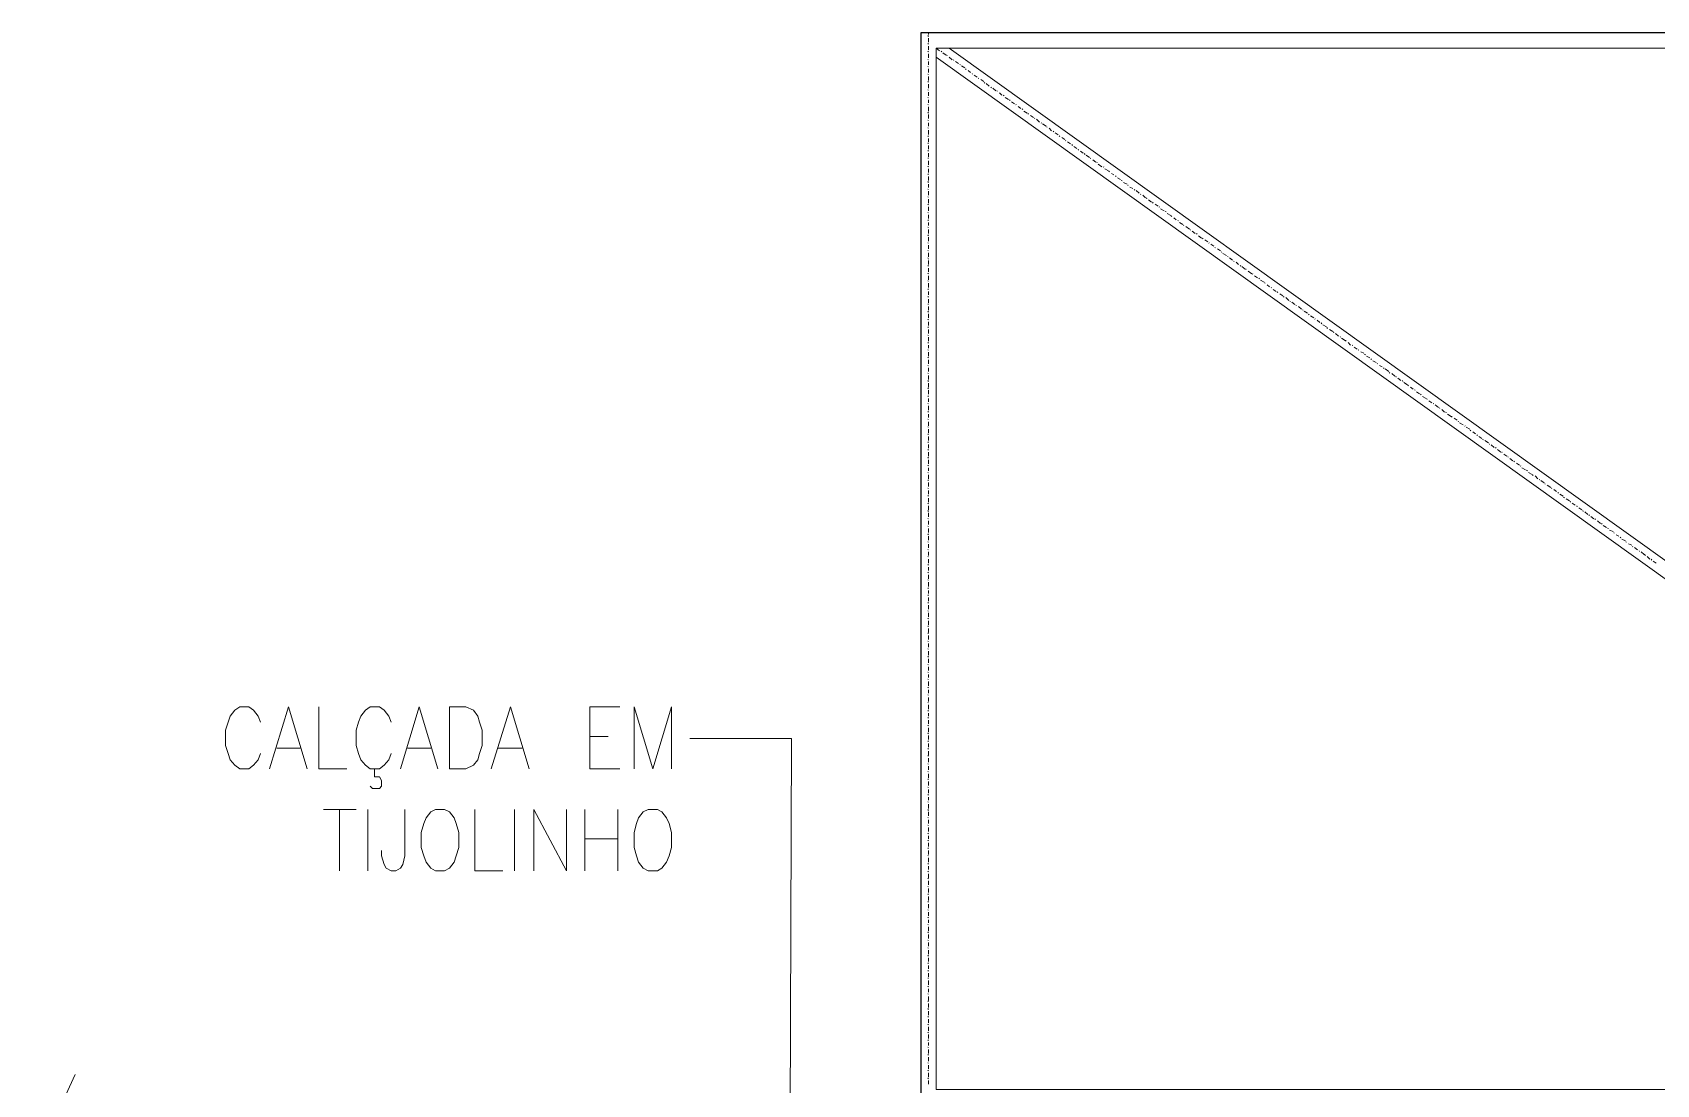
# Model space of a CAD drawing. Header units: millimetres. Extents: x 2928 to 3112, y 1220 to 1280.
# Drawn here: x 3053.77 to 3059.07, y 1236.92 to 1240.36 of the extents above; entities that cross this region are included whole.
import ezdxf

# ---------------------------------------------------------------- set-up
doc = ezdxf.new("R2010")
doc.units = ezdxf.units.MM

msp = doc.modelspace()

# ---------------------------------------------------------------- linework, layer by layer
at = {"color": 7, "linetype": 'Continuous', "lineweight": -2, "true_color": 0x000007}
msp.add_lwpolyline([(3098.42618, 1234.8053), (3098.42618, 1240.35609), (3056.66629, 1240.35609), (3056.66629, 1234.8053)], dxfattribs=at)
at = {"color": 252, "linetype": 'Continuous', "lineweight": 13, "true_color": 0x989898}
for points in [[(3056.6911, 1240.35112), (3056.6911, 1240.35774), (3056.6911, 1240.35774)], [(3056.6911, 1240.34451), (3056.68944, 1240.34782), (3056.68944, 1240.34782)], [(3056.6911, 1240.3197), (3056.68944, 1240.32135), (3056.68944, 1240.32135)], [(3056.6911, 1240.32632), (3056.6911, 1240.33955), (3056.6911, 1240.33955)], [(3056.6911, 1240.30151), (3056.6911, 1240.31308), (3056.6911, 1240.31308)], [(3056.71591, 1240.30647), (3056.72748, 1240.2982), (3056.72748, 1240.2982)], [(3056.6911, 1240.29489), (3056.68944, 1240.29654), (3056.68944, 1240.29654)], [(3056.6911, 1240.26843), (3056.68944, 1240.27008), (3056.68944, 1240.27008)], [(3056.6911, 1240.27504), (3056.6911, 1240.28827), (3056.6911, 1240.28827)], [(3056.6911, 1240.25189), (3056.6911, 1240.26346), (3056.6911, 1240.26346)], [(3056.7341, 1240.29489), (3056.73244, 1240.29654), (3056.73244, 1240.29654)], [(3056.73741, 1240.29158), (3056.74898, 1240.28331), (3056.74898, 1240.28331)], [(3056.75229, 1240.28166), (3056.75064, 1240.28331), (3056.75064, 1240.28331)], [(3056.75891, 1240.2767), (3056.76883, 1240.26843), (3056.76883, 1240.26843)], [(3056.77379, 1240.26677), (3056.77214, 1240.26843), (3056.77214, 1240.26843)], [(3056.77876, 1240.26346), (3056.78868, 1240.25685), (3056.78868, 1240.25685)], [(3056.7953, 1240.25189), (3056.79364, 1240.25354), (3056.79364, 1240.25354)], [(3056.7986, 1240.24858), (3056.81018, 1240.24196), (3056.81018, 1240.24196)], [(3056.6911, 1240.24527), (3056.68944, 1240.24692), (3056.68944, 1240.24692)], [(3056.6911, 1240.22046), (3056.68944, 1240.22211), (3056.68944, 1240.22211)], [(3056.6911, 1240.19565), (3056.68944, 1240.1973), (3056.68944, 1240.1973)], [(3056.6911, 1240.22708), (3056.6911, 1240.23865), (3056.6911, 1240.23865)], [(3056.6911, 1240.20061), (3056.6911, 1240.21384), (3056.6911, 1240.21384)], [(3056.81349, 1240.237), (3056.81184, 1240.23865), (3056.81184, 1240.23865)], [(3056.82011, 1240.23369), (3056.82838, 1240.22708), (3056.82838, 1240.22708)], [(3056.83499, 1240.22211), (3056.83334, 1240.22377), (3056.83334, 1240.22377)], [(3056.83995, 1240.21881), (3056.84988, 1240.21219), (3056.84988, 1240.21219)], [(3056.85484, 1240.20723), (3056.85319, 1240.20888), (3056.85319, 1240.20888)], [(3056.86146, 1240.20392), (3056.87138, 1240.1973), (3056.87138, 1240.1973)], [(3056.6911, 1240.16919), (3056.68944, 1240.17084), (3056.68944, 1240.17084)], [(3056.6911, 1240.14438), (3056.68944, 1240.14603), (3056.68944, 1240.14603)], [(3056.6911, 1240.1758), (3056.6911, 1240.18903), (3056.6911, 1240.18903)], [(3056.6911, 1240.15099), (3056.6911, 1240.16257), (3056.6911, 1240.16257)], [(3056.87469, 1240.19234), (3056.87303, 1240.194), (3056.87303, 1240.194)], [(3056.87965, 1240.19069), (3056.88957, 1240.18242), (3056.88957, 1240.18242)], [(3056.89619, 1240.17746), (3056.89454, 1240.17911), (3056.89454, 1240.17911)], [(3056.90115, 1240.1758), (3056.91108, 1240.16753), (3056.91108, 1240.16753)], [(3056.91604, 1240.16588), (3056.91438, 1240.16753), (3056.91438, 1240.16753)], [(3056.92265, 1240.16092), (3056.93092, 1240.15265), (3056.93092, 1240.15265)], [(3056.93754, 1240.15099), (3056.93423, 1240.15265), (3056.93423, 1240.15265)], [(3056.94085, 1240.14603), (3056.95243, 1240.13941), (3056.95243, 1240.13941)], [(3056.6911, 1240.12122), (3056.68944, 1240.12287), (3056.68944, 1240.12287)], [(3056.6911, 1240.09476), (3056.68944, 1240.09806), (3056.68944, 1240.09806)], [(3056.6911, 1240.12784), (3056.6911, 1240.13776), (3056.6911, 1240.13776)], [(3056.6911, 1240.10137), (3056.6911, 1240.1146), (3056.6911, 1240.1146)], [(3056.6911, 1240.07656), (3056.6911, 1240.08979), (3056.6911, 1240.08979)], [(3056.95739, 1240.13611), (3056.95573, 1240.13776), (3056.95573, 1240.13776)], [(3056.96235, 1240.13114), (3056.97227, 1240.12453), (3056.97227, 1240.12453)], [(3056.97724, 1240.12122), (3056.97558, 1240.12287), (3056.97558, 1240.12287)], [(3056.98385, 1240.11626), (3056.99212, 1240.10964), (3056.99212, 1240.10964)], [(3056.99874, 1240.10633), (3056.99708, 1240.10799), (3056.99708, 1240.10799)], [(3057.00205, 1240.10137), (3057.01362, 1240.09476), (3057.01362, 1240.09476)], [(3057.01693, 1240.09145), (3057.01528, 1240.0931), (3057.01528, 1240.0931)], [(3056.6911, 1240.06995), (3056.68944, 1240.0716), (3056.68944, 1240.0716)], [(3056.6911, 1240.04514), (3056.68944, 1240.04679), (3056.68944, 1240.04679)], [(3056.6911, 1240.05175), (3056.6911, 1240.06333), (3056.6911, 1240.06333)], [(3056.6911, 1240.02529), (3056.6911, 1240.03852), (3056.6911, 1240.03852)], [(3057.02355, 1240.08649), (3057.03347, 1240.07987), (3057.03347, 1240.07987)], [(3057.03843, 1240.07656), (3057.03678, 1240.07822), (3057.03678, 1240.07822)], [(3057.04339, 1240.07491), (3057.05332, 1240.06498), (3057.05332, 1240.06498)], [(3057.05993, 1240.06168), (3057.05828, 1240.06333), (3057.05828, 1240.06333)], [(3057.06324, 1240.06002), (3057.07482, 1240.05175), (3057.07482, 1240.05175)], [(3057.07813, 1240.04844), (3057.07647, 1240.0501), (3057.07647, 1240.0501)], [(3057.08474, 1240.04514), (3057.09301, 1240.03687), (3057.09301, 1240.03687)], [(3056.6911, 1240.01867), (3056.68944, 1240.02033), (3056.68944, 1240.02033)], [(3056.6911, 1239.99552), (3056.68944, 1239.99717), (3056.68944, 1239.99717)], [(3056.6911, 1240.00048), (3056.6911, 1240.01206), (3056.6911, 1240.01206)], [(3056.6911, 1239.97732), (3056.6911, 1239.9889), (3056.6911, 1239.9889)], [(3057.09963, 1240.03356), (3057.09798, 1240.03521), (3057.09798, 1240.03521)], [(3057.10459, 1240.03025), (3057.11452, 1240.02364), (3057.11452, 1240.02364)], [(3057.11948, 1240.01867), (3057.11782, 1240.02033), (3057.11782, 1240.02033)], [(3057.12609, 1240.01537), (3057.13602, 1240.00875), (3057.13602, 1240.00875)], [(3057.13933, 1240.00379), (3057.13767, 1240.00544), (3057.13767, 1240.00544)], [(3057.14429, 1240.00048), (3057.15421, 1239.99386), (3057.15421, 1239.99386)], [(3057.16083, 1239.9889), (3057.15917, 1239.99221), (3057.15917, 1239.99221)], [(3057.16579, 1239.98559), (3057.17571, 1239.97898), (3057.17571, 1239.97898)], [(3056.6911, 1239.97071), (3056.68944, 1239.97236), (3056.68944, 1239.97236)], [(3056.6911, 1239.9459), (3056.68944, 1239.94755), (3056.68944, 1239.94755)], [(3056.6911, 1239.95086), (3056.6911, 1239.96409), (3056.6911, 1239.96409)], [(3056.6911, 1239.92605), (3056.6911, 1239.93928), (3056.6911, 1239.93928)], [(3057.18068, 1239.97402), (3057.17902, 1239.97732), (3057.17902, 1239.97732)], [(3057.18729, 1239.97071), (3057.19556, 1239.96409), (3057.19556, 1239.96409)], [(3057.20218, 1239.95913), (3057.19887, 1239.96244), (3057.19887, 1239.96244)], [(3057.20549, 1239.95748), (3057.21706, 1239.94921), (3057.21706, 1239.94921)], [(3057.22037, 1239.9459), (3057.21872, 1239.94755), (3057.21872, 1239.94755)], [(3057.22699, 1239.94259), (3057.23691, 1239.93432), (3057.23691, 1239.93432)], [(3057.24187, 1239.93267), (3057.24022, 1239.93432), (3057.24022, 1239.93432)], [(3056.6911, 1239.91943), (3056.68944, 1239.92109), (3056.68944, 1239.92109)], [(3056.6911, 1239.89462), (3056.68944, 1239.89628), (3056.68944, 1239.89628)], [(3056.6911, 1239.90124), (3056.6911, 1239.91282), (3056.6911, 1239.91282)], [(3056.6911, 1239.87478), (3056.6911, 1239.88801), (3056.6911, 1239.88801)], [(3057.24518, 1239.9277), (3057.25676, 1239.91943), (3057.25676, 1239.91943)], [(3057.26338, 1239.91778), (3057.26172, 1239.91943), (3057.26172, 1239.91943)], [(3057.26668, 1239.91282), (3057.27826, 1239.9062), (3057.27826, 1239.9062)], [(3057.28157, 1239.90289), (3057.27992, 1239.90455), (3057.27992, 1239.90455)], [(3057.28819, 1239.89793), (3057.29646, 1239.89297), (3057.29646, 1239.89297)], [(3057.30307, 1239.88801), (3057.30142, 1239.88966), (3057.30142, 1239.88966)], [(3057.30803, 1239.88305), (3057.31796, 1239.87808), (3057.31796, 1239.87808)], [(3056.6911, 1239.86816), (3056.68944, 1239.87147), (3056.68944, 1239.87147)], [(3056.6911, 1239.845), (3056.68944, 1239.84666), (3056.68944, 1239.84666)], [(3056.6911, 1239.85162), (3056.6911, 1239.8632), (3056.6911, 1239.8632)], [(3056.6911, 1239.82681), (3056.6911, 1239.84004), (3056.6911, 1239.84004)], [(3057.32292, 1239.87312), (3057.31961, 1239.87478), (3057.31961, 1239.87478)], [(3057.32788, 1239.86816), (3057.33946, 1239.8632), (3057.33946, 1239.8632)], [(3057.34277, 1239.85824), (3057.34111, 1239.85989), (3057.34111, 1239.85989)], [(3057.34773, 1239.85327), (3057.35765, 1239.84831), (3057.35765, 1239.84831)], [(3057.36427, 1239.84335), (3057.36261, 1239.845), (3057.36261, 1239.845)], [(3057.36923, 1239.8417), (3057.37915, 1239.83343), (3057.37915, 1239.83343)], [(3057.38412, 1239.82846), (3057.38246, 1239.83012), (3057.38246, 1239.83012)], [(3057.39073, 1239.82681), (3057.399, 1239.81854), (3057.399, 1239.81854)], [(3056.6911, 1239.82019), (3056.68944, 1239.82185), (3056.68944, 1239.82185)], [(3056.6911, 1239.79538), (3056.68944, 1239.79704), (3056.68944, 1239.79704)], [(3056.6911, 1239.80035), (3056.6911, 1239.81358), (3056.6911, 1239.81358)], [(3056.6911, 1239.77554), (3056.6911, 1239.78877), (3056.6911, 1239.78877)], [(3057.40396, 1239.81523), (3057.40231, 1239.81854), (3057.40231, 1239.81854)], [(3057.40893, 1239.81192), (3057.41885, 1239.80365), (3057.41885, 1239.80365)], [(3057.42381, 1239.80035), (3057.42216, 1239.80365), (3057.42216, 1239.80365)], [(3057.43043, 1239.79704), (3057.44035, 1239.79042), (3057.44035, 1239.79042)], [(3057.44531, 1239.78711), (3057.44366, 1239.78877), (3057.44366, 1239.78877)], [(3057.44862, 1239.78215), (3057.4602, 1239.77554), (3057.4602, 1239.77554)], [(3057.46682, 1239.77223), (3057.46351, 1239.77388), (3057.46351, 1239.77388)], [(3056.6911, 1239.76892), (3056.68944, 1239.77057), (3056.68944, 1239.77057)], [(3056.6911, 1239.74411), (3056.68944, 1239.74577), (3056.68944, 1239.74577)], [(3056.6911, 1239.72096), (3056.68944, 1239.72261), (3056.68944, 1239.72261)], [(3056.6911, 1239.75073), (3056.6911, 1239.7623), (3056.6911, 1239.7623)], [(3056.6911, 1239.72757), (3056.6911, 1239.7375), (3056.6911, 1239.7375)], [(3057.47012, 1239.76727), (3057.4817, 1239.76065), (3057.4817, 1239.76065)], [(3057.48501, 1239.75734), (3057.48336, 1239.759), (3057.48336, 1239.759)], [(3057.49163, 1239.75238), (3057.4999, 1239.74577), (3057.4999, 1239.74577)], [(3057.50651, 1239.74246), (3057.50486, 1239.74411), (3057.50486, 1239.74411)], [(3057.50982, 1239.7375), (3057.5214, 1239.73088), (3057.5214, 1239.73088)], [(3057.52471, 1239.72757), (3057.52305, 1239.72923), (3057.52305, 1239.72923)], [(3057.53132, 1239.72426), (3057.5429, 1239.71599), (3057.5429, 1239.71599)], [(3056.6911, 1239.69449), (3056.68944, 1239.6978), (3056.68944, 1239.6978)], [(3056.6911, 1239.66968), (3056.68944, 1239.67134), (3056.68944, 1239.67134)], [(3056.6911, 1239.70111), (3056.6911, 1239.71434), (3056.6911, 1239.71434)], [(3056.6911, 1239.6763), (3056.6911, 1239.68953), (3056.6911, 1239.68953)], [(3057.54621, 1239.71269), (3057.54455, 1239.71434), (3057.54455, 1239.71434)], [(3057.55117, 1239.70938), (3057.56109, 1239.70111), (3057.56109, 1239.70111)], [(3057.56771, 1239.69945), (3057.56606, 1239.70111), (3057.56606, 1239.70111)], [(3057.57267, 1239.69449), (3057.58259, 1239.68622), (3057.58259, 1239.68622)], [(3057.58756, 1239.68457), (3057.58425, 1239.68622), (3057.58425, 1239.68622)], [(3057.59252, 1239.68126), (3057.60244, 1239.67464), (3057.60244, 1239.67464)], [(3057.6074, 1239.66968), (3057.60575, 1239.67134), (3057.60575, 1239.67134)], [(3057.61237, 1239.66637), (3057.62229, 1239.65976), (3057.62229, 1239.65976)], [(3056.6911, 1239.64487), (3056.68944, 1239.64653), (3056.68944, 1239.64653)], [(3056.6911, 1239.61841), (3056.68944, 1239.62172), (3056.68944, 1239.62172)], [(3056.6911, 1239.65149), (3056.6911, 1239.66307), (3056.6911, 1239.66307)], [(3056.6911, 1239.62502), (3056.6911, 1239.63826), (3056.6911, 1239.63826)], [(3056.6911, 1239.60021), (3056.6911, 1239.61345), (3056.6911, 1239.61345)], [(3057.62725, 1239.6548), (3057.6256, 1239.65645), (3057.6256, 1239.65645)], [(3057.63387, 1239.65149), (3057.64379, 1239.64487), (3057.64379, 1239.64487)], [(3057.64875, 1239.63991), (3057.6471, 1239.64156), (3057.6471, 1239.64156)], [(3057.65206, 1239.6366), (3057.66364, 1239.62999), (3057.66364, 1239.62999)], [(3057.6686, 1239.62502), (3057.66695, 1239.62668), (3057.66695, 1239.62668)], [(3057.67356, 1239.62172), (3057.68349, 1239.6151), (3057.68349, 1239.6151)], [(3056.6911, 1239.59525), (3056.68944, 1239.59691), (3056.68944, 1239.59691)], [(3056.6911, 1239.57044), (3056.68944, 1239.5721), (3056.68944, 1239.5721)], [(3056.6911, 1239.57706), (3056.6911, 1239.58864), (3056.6911, 1239.58864)], [(3056.6911, 1239.55059), (3056.6911, 1239.56383), (3056.6911, 1239.56383)], [(3057.68845, 1239.61014), (3057.6868, 1239.61179), (3057.6868, 1239.61179)], [(3057.69507, 1239.60848), (3057.70334, 1239.60021), (3057.70334, 1239.60021)], [(3057.70995, 1239.59525), (3057.7083, 1239.59691), (3057.7083, 1239.59691)], [(3057.71326, 1239.5936), (3057.72484, 1239.58533), (3057.72484, 1239.58533)], [(3057.72815, 1239.58367), (3057.72649, 1239.58533), (3057.72649, 1239.58533)], [(3057.73476, 1239.57871), (3057.74634, 1239.57044), (3057.74634, 1239.57044)], [(3057.74965, 1239.56879), (3057.74799, 1239.57044), (3057.74799, 1239.57044)], [(3057.75461, 1239.56383), (3057.76453, 1239.55721), (3057.76453, 1239.55721)], [(3056.6911, 1239.54563), (3056.68944, 1239.54729), (3056.68944, 1239.54729)], [(3056.6911, 1239.51917), (3056.68944, 1239.52082), (3056.68944, 1239.52082)], [(3056.6911, 1239.52578), (3056.6911, 1239.53902), (3056.6911, 1239.53902)], [(3056.6911, 1239.50097), (3056.6911, 1239.51255), (3056.6911, 1239.51255)], [(3057.77115, 1239.5539), (3057.7695, 1239.55556), (3057.7695, 1239.55556)], [(3057.77446, 1239.54894), (3057.78604, 1239.54232), (3057.78604, 1239.54232)], [(3057.78934, 1239.53902), (3057.78769, 1239.54067), (3057.78769, 1239.54067)], [(3057.79596, 1239.53405), (3057.80423, 1239.52744), (3057.80423, 1239.52744)], [(3057.81085, 1239.52413), (3057.80919, 1239.52578), (3057.80919, 1239.52578)], [(3057.81581, 1239.51917), (3057.82573, 1239.51255), (3057.82573, 1239.51255)], [(3057.83069, 1239.50924), (3057.82904, 1239.5109), (3057.82904, 1239.5109)], [(3056.6911, 1239.49436), (3056.68944, 1239.49601), (3056.68944, 1239.49601)], [(3056.6911, 1239.46955), (3056.68944, 1239.4712), (3056.68944, 1239.4712)], [(3056.6911, 1239.47451), (3056.6911, 1239.48774), (3056.6911, 1239.48774)], [(3056.6911, 1239.45136), (3056.6911, 1239.46293), (3056.6911, 1239.46293)], [(3057.83731, 1239.50428), (3057.84723, 1239.49767), (3057.84723, 1239.49767)], [(3057.8522, 1239.49436), (3057.84889, 1239.49601), (3057.84889, 1239.49601)], [(3057.85716, 1239.4927), (3057.86708, 1239.48278), (3057.86708, 1239.48278)], [(3057.87204, 1239.47947), (3057.87039, 1239.48113), (3057.87039, 1239.48113)], [(3057.877, 1239.47782), (3057.88693, 1239.46955), (3057.88693, 1239.46955)], [(3057.89189, 1239.46624), (3057.89024, 1239.4679), (3057.89024, 1239.4679)], [(3057.89851, 1239.46293), (3057.90843, 1239.45466), (3057.90843, 1239.45466)], [(3056.6911, 1239.44474), (3056.68944, 1239.44805), (3056.68944, 1239.44805)], [(3056.6911, 1239.41993), (3056.68944, 1239.42158), (3056.68944, 1239.42158)], [(3056.6911, 1239.42655), (3056.6911, 1239.43978), (3056.6911, 1239.43978)], [(3056.6911, 1239.40174), (3056.6911, 1239.41331), (3056.6911, 1239.41331)], [(3057.91339, 1239.45136), (3057.91174, 1239.45301), (3057.91174, 1239.45301)], [(3057.9167, 1239.44805), (3057.92828, 1239.44143), (3057.92828, 1239.44143)], [(3057.93324, 1239.43647), (3057.93159, 1239.43812), (3057.93159, 1239.43812)], [(3057.9382, 1239.43316), (3057.94813, 1239.42655), (3057.94813, 1239.42655)], [(3057.95309, 1239.42158), (3057.95143, 1239.42324), (3057.95143, 1239.42324)], [(3057.9597, 1239.41828), (3057.96797, 1239.41166), (3057.96797, 1239.41166)], [(3057.97459, 1239.4067), (3057.97294, 1239.41001), (3057.97294, 1239.41001)], [(3057.9779, 1239.40339), (3057.98948, 1239.39677), (3057.98948, 1239.39677)], [(3056.6911, 1239.39512), (3056.68944, 1239.39677), (3056.68944, 1239.39677)], [(3056.6911, 1239.36866), (3056.68944, 1239.37031), (3056.68944, 1239.37031)], [(3056.6911, 1239.37527), (3056.6911, 1239.3885), (3056.6911, 1239.3885)], [(3056.6911, 1239.35046), (3056.6911, 1239.36369), (3056.6911, 1239.36369)], [(3057.99278, 1239.39181), (3057.99113, 1239.39512), (3057.99113, 1239.39512)], [(3057.9994, 1239.3885), (3058.01098, 1239.38189), (3058.01098, 1239.38189)], [(3058.01429, 1239.37693), (3058.01263, 1239.38023), (3058.01263, 1239.38023)], [(3058.01925, 1239.37527), (3058.02917, 1239.367), (3058.02917, 1239.367)], [(3058.03579, 1239.36369), (3058.03413, 1239.36535), (3058.03413, 1239.36535)], [(3058.0391, 1239.36039), (3058.05067, 1239.35212), (3058.05067, 1239.35212)], [(3058.05398, 1239.35046), (3058.05233, 1239.35212), (3058.05233, 1239.35212)], [(3056.6911, 1239.34385), (3056.68944, 1239.3455), (3056.68944, 1239.3455)], [(3056.6911, 1239.32069), (3056.68944, 1239.32234), (3056.68944, 1239.32234)], [(3056.6911, 1239.29588), (3056.68944, 1239.29753), (3056.68944, 1239.29753)], [(3056.6911, 1239.32731), (3056.6911, 1239.33723), (3056.6911, 1239.33723)], [(3056.6911, 1239.30084), (3056.6911, 1239.31407), (3056.6911, 1239.31407)], [(3058.0606, 1239.3455), (3058.06887, 1239.33723), (3058.06887, 1239.33723)], [(3058.07548, 1239.33558), (3058.07383, 1239.33723), (3058.07383, 1239.33723)], [(3058.08045, 1239.33061), (3058.09037, 1239.324), (3058.09037, 1239.324)], [(3058.09533, 1239.32069), (3058.09368, 1239.32234), (3058.09368, 1239.32234)], [(3058.10195, 1239.31573), (3058.11187, 1239.31077), (3058.11187, 1239.31077)], [(3058.11683, 1239.3058), (3058.11353, 1239.30746), (3058.11353, 1239.30746)], [(3058.12014, 1239.30084), (3058.13172, 1239.29588), (3058.13172, 1239.29588)], [(3056.6911, 1239.26942), (3056.68944, 1239.27107), (3056.68944, 1239.27107)], [(3056.6911, 1239.24461), (3056.68944, 1239.24626), (3056.68944, 1239.24626)], [(3056.6911, 1239.27603), (3056.6911, 1239.28926), (3056.6911, 1239.28926)], [(3056.6911, 1239.25122), (3056.6911, 1239.2628), (3056.6911, 1239.2628)], [(3058.13668, 1239.29092), (3058.13503, 1239.29257), (3058.13503, 1239.29257)], [(3058.14164, 1239.28596), (3058.15157, 1239.28099), (3058.15157, 1239.28099)], [(3058.15653, 1239.27603), (3058.15487, 1239.27769), (3058.15487, 1239.27769)], [(3058.16314, 1239.27107), (3058.17141, 1239.26611), (3058.17141, 1239.26611)], [(3058.17803, 1239.26115), (3058.17638, 1239.2628), (3058.17638, 1239.2628)], [(3058.18134, 1239.25949), (3058.19292, 1239.25122), (3058.19292, 1239.25122)], [(3058.19622, 1239.24626), (3058.19457, 1239.24791), (3058.19457, 1239.24791)], [(3058.20284, 1239.24461), (3058.21276, 1239.23634), (3058.21276, 1239.23634)], [(3056.6911, 1239.21814), (3056.68944, 1239.22145), (3056.68944, 1239.22145)], [(3056.6911, 1239.19499), (3056.68944, 1239.19829), (3056.68944, 1239.19829)], [(3056.6911, 1239.22476), (3056.6911, 1239.23799), (3056.6911, 1239.23799)], [(3056.6911, 1239.19995), (3056.6911, 1239.21318), (3056.6911, 1239.21318)], [(3056.6911, 1239.17679), (3056.6911, 1239.19003), (3056.6911, 1239.19003)], [(3058.21773, 1239.23303), (3058.21607, 1239.23634), (3058.21607, 1239.23634)], [(3058.22269, 1239.22972), (3058.23261, 1239.22145), (3058.23261, 1239.22145)], [(3058.23923, 1239.21814), (3058.23757, 1239.22145), (3058.23757, 1239.22145)], [(3058.24254, 1239.21483), (3058.25411, 1239.20822), (3058.25411, 1239.20822)], [(3058.25742, 1239.20491), (3058.25577, 1239.20656), (3058.25577, 1239.20656)], [(3058.26404, 1239.19995), (3058.27231, 1239.19333), (3058.27231, 1239.19333)], [(3058.27892, 1239.19003), (3058.27727, 1239.19168), (3058.27727, 1239.19168)], [(3056.6911, 1239.17018), (3056.68944, 1239.17183), (3056.68944, 1239.17183)], [(3056.6911, 1239.14537), (3056.68944, 1239.14702), (3056.68944, 1239.14702)], [(3056.6911, 1239.15198), (3056.6911, 1239.16356), (3056.6911, 1239.16356)], [(3056.6911, 1239.12552), (3056.6911, 1239.13875), (3056.6911, 1239.13875)], [(3058.28389, 1239.18506), (3058.29381, 1239.17845), (3058.29381, 1239.17845)], [(3058.29877, 1239.17514), (3058.29712, 1239.17679), (3058.29712, 1239.17679)], [(3058.30373, 1239.17018), (3058.31531, 1239.16356), (3058.31531, 1239.16356)], [(3058.31862, 1239.16025), (3058.31697, 1239.16191), (3058.31697, 1239.16191)], [(3058.32358, 1239.15529), (3058.33351, 1239.14868), (3058.33351, 1239.14868)], [(3058.34012, 1239.14537), (3058.33847, 1239.14702), (3058.33847, 1239.14702)], [(3058.34508, 1239.14206), (3058.35501, 1239.13379), (3058.35501, 1239.13379)], [(3056.6911, 1239.1189), (3056.68944, 1239.12056), (3056.68944, 1239.12056)], [(3056.6911, 1239.09409), (3056.68944, 1239.09575), (3056.68944, 1239.09575)], [(3056.6911, 1239.10071), (3056.6911, 1239.11229), (3056.6911, 1239.11229)], [(3056.6911, 1239.07425), (3056.6911, 1239.08748), (3056.6911, 1239.08748)], [(3058.35997, 1239.13048), (3058.35832, 1239.13214), (3058.35832, 1239.13214)], [(3058.36659, 1239.12717), (3058.37486, 1239.1189), (3058.37486, 1239.1189)], [(3058.38147, 1239.11725), (3058.37816, 1239.1189), (3058.37816, 1239.1189)], [(3058.38478, 1239.11229), (3058.39636, 1239.10402), (3058.39636, 1239.10402)], [(3058.39967, 1239.10236), (3058.39801, 1239.10402), (3058.39801, 1239.10402)], [(3058.40628, 1239.09906), (3058.41621, 1239.09244), (3058.41621, 1239.09244)], [(3058.42117, 1239.08748), (3058.41951, 1239.08913), (3058.41951, 1239.08913)], [(3058.42448, 1239.08417), (3058.43605, 1239.07755), (3058.43605, 1239.07755)], [(3056.6911, 1239.06928), (3056.68944, 1239.07094), (3056.68944, 1239.07094)], [(3056.6911, 1239.04613), (3056.68944, 1239.04778), (3056.68944, 1239.04778)], [(3056.6911, 1239.05109), (3056.6911, 1239.06267), (3056.6911, 1239.06267)], [(3056.6911, 1239.02628), (3056.6911, 1239.03951), (3056.6911, 1239.03951)], [(3058.44267, 1239.07259), (3058.44101, 1239.07425), (3058.44101, 1239.07425)], [(3058.44598, 1239.06928), (3058.45755, 1239.06267), (3058.45755, 1239.06267)], [(3058.46086, 1239.05771), (3058.45921, 1239.05936), (3058.45921, 1239.05936)], [(3058.46748, 1239.0544), (3058.47575, 1239.04778), (3058.47575, 1239.04778)], [(3058.48236, 1239.04282), (3058.48071, 1239.04447), (3058.48071, 1239.04447)], [(3058.48733, 1239.03951), (3058.49725, 1239.0329), (3058.49725, 1239.0329)], [(3058.50221, 1239.02793), (3058.4989, 1239.02959), (3058.4989, 1239.02959)], [(3056.6911, 1239.01966), (3056.68944, 1239.02132), (3056.68944, 1239.02132)], [(3056.6911, 1238.99485), (3056.68944, 1238.99651), (3056.68944, 1238.99651)], [(3056.6911, 1239.00147), (3056.6911, 1239.01305), (3056.6911, 1239.01305)], [(3056.6911, 1238.97501), (3056.6911, 1238.98824), (3056.6911, 1238.98824)], [(3058.50717, 1239.02628), (3058.51875, 1239.01801), (3058.51875, 1239.01801)], [(3058.52206, 1239.01305), (3058.52041, 1239.0147), (3058.52041, 1239.0147)], [(3058.52702, 1239.01139), (3058.53695, 1239.00312), (3058.53695, 1239.00312)], [(3058.54356, 1239.00147), (3058.54191, 1239.00312), (3058.54191, 1239.00312)], [(3058.54852, 1238.99651), (3058.55845, 1238.98824), (3058.55845, 1238.98824)], [(3058.56341, 1238.98658), (3058.56176, 1238.98824), (3058.56176, 1238.98824)], [(3058.56837, 1238.98162), (3058.5783, 1238.97501), (3058.5783, 1238.97501)], [(3056.6911, 1238.96839), (3056.68944, 1238.9717), (3056.68944, 1238.9717)], [(3056.6911, 1238.94358), (3056.68944, 1238.94523), (3056.68944, 1238.94523)], [(3056.6911, 1238.9502), (3056.6911, 1238.96343), (3056.6911, 1238.96343)], [(3056.6911, 1238.92704), (3056.6911, 1238.93696), (3056.6911, 1238.93696)], [(3058.58326, 1238.9717), (3058.5816, 1238.97335), (3058.5816, 1238.97335)], [(3058.58822, 1238.96674), (3058.59814, 1238.96012), (3058.59814, 1238.96012)], [(3058.60311, 1238.95681), (3058.60145, 1238.95847), (3058.60145, 1238.95847)], [(3058.60972, 1238.95185), (3058.61965, 1238.94523), (3058.61965, 1238.94523)], [(3058.62461, 1238.94193), (3058.62295, 1238.94358), (3058.62295, 1238.94358)], [(3058.62792, 1238.93696), (3058.63949, 1238.93035), (3058.63949, 1238.93035)], [(3058.64611, 1238.92704), (3058.6428, 1238.92869), (3058.6428, 1238.92869)], [(3056.6911, 1238.92042), (3056.68944, 1238.92208), (3056.68944, 1238.92208)], [(3056.6911, 1238.89562), (3056.68944, 1238.89727), (3056.68944, 1238.89727)], [(3056.6911, 1238.86915), (3056.68944, 1238.87081), (3056.68944, 1238.87081)], [(3056.6911, 1238.90058), (3056.6911, 1238.91381), (3056.6911, 1238.91381)], [(3056.6911, 1238.87577), (3056.6911, 1238.889), (3056.6911, 1238.889)], [(3058.64942, 1238.92208), (3058.661, 1238.91546), (3058.661, 1238.91546)], [(3058.6643, 1238.91215), (3058.66265, 1238.91381), (3058.66265, 1238.91381)], [(3058.67092, 1238.9105), (3058.67919, 1238.90058), (3058.67919, 1238.90058)], [(3058.68581, 1238.89727), (3058.68415, 1238.89892), (3058.68415, 1238.89892)], [(3058.68911, 1238.89562), (3058.70069, 1238.88735), (3058.70069, 1238.88735)], [(3058.704, 1238.88404), (3058.70235, 1238.88569), (3058.70235, 1238.88569)], [(3058.71062, 1238.88073), (3058.72219, 1238.87246), (3058.72219, 1238.87246)], [(3058.7255, 1238.86915), (3058.72385, 1238.87081), (3058.72385, 1238.87081)], [(3056.6911, 1238.84434), (3056.68944, 1238.846), (3056.68944, 1238.846)], [(3056.6911, 1238.81953), (3056.68944, 1238.82119), (3056.68944, 1238.82119)], [(3056.6911, 1238.85096), (3056.6911, 1238.86254), (3056.6911, 1238.86254)], [(3056.6911, 1238.82449), (3056.6911, 1238.83773), (3056.6911, 1238.83773)], [(3058.73212, 1238.86584), (3058.74039, 1238.85923), (3058.74039, 1238.85923)], [(3058.747, 1238.85427), (3058.74535, 1238.85592), (3058.74535, 1238.85592)], [(3058.75196, 1238.85096), (3058.76189, 1238.84434), (3058.76189, 1238.84434)], [(3058.76685, 1238.83938), (3058.76354, 1238.84103), (3058.76354, 1238.84103)], [(3058.77181, 1238.83607), (3058.78339, 1238.82946), (3058.78339, 1238.82946)], [(3058.7867, 1238.82449), (3058.78504, 1238.8278), (3058.78504, 1238.8278)], [(3058.79166, 1238.82119), (3058.80158, 1238.81457), (3058.80158, 1238.81457)], [(3056.6911, 1238.79472), (3056.68944, 1238.79803), (3056.68944, 1238.79803)], [(3056.6911, 1238.76991), (3056.68944, 1238.77157), (3056.68944, 1238.77157)], [(3056.6911, 1238.79968), (3056.6911, 1238.81292), (3056.6911, 1238.81292)], [(3056.6911, 1238.77653), (3056.6911, 1238.78976), (3056.6911, 1238.78976)], [(3058.8082, 1238.80961), (3058.80655, 1238.81292), (3058.80655, 1238.81292)], [(3058.81316, 1238.8063), (3058.82309, 1238.79968), (3058.82309, 1238.79968)], [(3058.82805, 1238.79472), (3058.82639, 1238.79803), (3058.82639, 1238.79803)], [(3058.83301, 1238.79307), (3058.84293, 1238.7848), (3058.84293, 1238.7848)], [(3058.8479, 1238.78149), (3058.84624, 1238.78314), (3058.84624, 1238.78314)], [(3058.85286, 1238.77818), (3058.86278, 1238.76991), (3058.86278, 1238.76991)], [(3058.86774, 1238.76826), (3058.86609, 1238.76991), (3058.86609, 1238.76991)], [(3056.6911, 1238.7451), (3056.68944, 1238.74676), (3056.68944, 1238.74676)], [(3056.6911, 1238.71864), (3056.68944, 1238.72195), (3056.68944, 1238.72195)], [(3056.6911, 1238.75172), (3056.6911, 1238.7633), (3056.6911, 1238.7633)], [(3056.6911, 1238.72525), (3056.6911, 1238.73849), (3056.6911, 1238.73849)], [(3056.6911, 1238.70044), (3056.6911, 1238.71368), (3056.6911, 1238.71368)], [(3058.87436, 1238.7633), (3058.88428, 1238.75503), (3058.88428, 1238.75503)], [(3058.88925, 1238.75337), (3058.88759, 1238.75503), (3058.88759, 1238.75503)], [(3058.89255, 1238.74841), (3058.90413, 1238.74179), (3058.90413, 1238.74179)], [(3058.91075, 1238.73849), (3058.90744, 1238.74014), (3058.90744, 1238.74014)], [(3058.91406, 1238.73352), (3058.92563, 1238.72856), (3058.92563, 1238.72856)], [(3058.92894, 1238.7236), (3058.92729, 1238.72525), (3058.92729, 1238.72525)], [(3058.93556, 1238.71864), (3058.94383, 1238.71368), (3058.94383, 1238.71368)], [(3056.6911, 1238.69383), (3056.68944, 1238.69548), (3056.68944, 1238.69548)], [(3056.6911, 1238.66902), (3056.68944, 1238.67067), (3056.68944, 1238.67067)], [(3056.6911, 1238.67563), (3056.6911, 1238.68721), (3056.6911, 1238.68721)], [(3056.6911, 1238.65082), (3056.6911, 1238.6624), (3056.6911, 1238.6624)], [(3058.95044, 1238.70871), (3058.94879, 1238.71037), (3058.94879, 1238.71037)], [(3058.95375, 1238.70375), (3058.96533, 1238.69879), (3058.96533, 1238.69879)], [(3058.96864, 1238.69383), (3058.96698, 1238.69548), (3058.96698, 1238.69548)], [(3058.97525, 1238.68887), (3058.98683, 1238.6839), (3058.98683, 1238.6839)], [(3058.99014, 1238.67894), (3058.98849, 1238.6806), (3058.98849, 1238.6806)], [(3058.9951, 1238.67729), (3059.00502, 1238.66902), (3059.00502, 1238.66902)], [(3059.01164, 1238.66406), (3059.00999, 1238.66571), (3059.00999, 1238.66571)], [(3059.0166, 1238.6624), (3059.02653, 1238.65413), (3059.02653, 1238.65413)], [(3056.6911, 1238.64586), (3056.68944, 1238.64752), (3056.68944, 1238.64752)], [(3056.6911, 1238.6194), (3056.68944, 1238.62105), (3056.68944, 1238.62105)], [(3056.6911, 1238.62601), (3056.6911, 1238.63925), (3056.6911, 1238.63925)], [(3056.6911, 1238.60121), (3056.6911, 1238.61278), (3056.6911, 1238.61278)], [(3059.03149, 1238.65082), (3059.02818, 1238.65413), (3059.02818, 1238.65413)], [(3059.03645, 1238.64752), (3059.04472, 1238.63925), (3059.04472, 1238.63925)], [(3059.05134, 1238.63594), (3059.04968, 1238.63925), (3059.04968, 1238.63925)], [(3059.0563, 1238.63263), (3059.06622, 1238.62601), (3059.06622, 1238.62601)], [(3056.6911, 1238.59459), (3056.68944, 1238.59624), (3056.68944, 1238.59624)], [(3056.6911, 1238.56978), (3056.68944, 1238.57143), (3056.68944, 1238.57143)], [(3056.6911, 1238.57474), (3056.6911, 1238.58797), (3056.6911, 1238.58797)], [(3056.6911, 1238.54993), (3056.6911, 1238.56316), (3056.6911, 1238.56316)], [(3056.6911, 1238.54332), (3056.68944, 1238.54497), (3056.68944, 1238.54497)], [(3056.6911, 1238.52016), (3056.68944, 1238.52181), (3056.68944, 1238.52181)], [(3056.6911, 1238.52678), (3056.6911, 1238.5367), (3056.6911, 1238.5367)], [(3056.6911, 1238.50197), (3056.6911, 1238.51354), (3056.6911, 1238.51354)], [(3056.6911, 1238.49535), (3056.68944, 1238.497), (3056.68944, 1238.497)], [(3056.6911, 1238.46889), (3056.68944, 1238.47054), (3056.68944, 1238.47054)], [(3056.6911, 1238.4755), (3056.6911, 1238.48873), (3056.6911, 1238.48873)], [(3056.6911, 1238.45069), (3056.6911, 1238.46392), (3056.6911, 1238.46392)], [(3056.6911, 1238.44408), (3056.68944, 1238.44573), (3056.68944, 1238.44573)], [(3056.6911, 1238.41927), (3056.68944, 1238.42092), (3056.68944, 1238.42092)], [(3056.6911, 1238.39611), (3056.68944, 1238.39776), (3056.68944, 1238.39776)], [(3056.6911, 1238.42423), (3056.6911, 1238.43746), (3056.6911, 1238.43746)], [(3056.6911, 1238.39942), (3056.6911, 1238.41265), (3056.6911, 1238.41265)], [(3056.6911, 1238.36965), (3056.68944, 1238.3713), (3056.68944, 1238.3713)], [(3056.6911, 1238.34484), (3056.68944, 1238.34649), (3056.68944, 1238.34649)], [(3056.6911, 1238.37626), (3056.6911, 1238.38949), (3056.6911, 1238.38949)], [(3056.6911, 1238.35145), (3056.6911, 1238.36303), (3056.6911, 1238.36303)], [(3056.6911, 1238.31837), (3056.68944, 1238.32168), (3056.68944, 1238.32168)], [(3056.6911, 1238.29356), (3056.68944, 1238.29522), (3056.68944, 1238.29522)], [(3056.6911, 1238.32499), (3056.6911, 1238.33822), (3056.6911, 1238.33822)], [(3056.6911, 1238.30018), (3056.6911, 1238.31341), (3056.6911, 1238.31341)], [(3056.6911, 1238.26875), (3056.68944, 1238.27041), (3056.68944, 1238.27041)], [(3056.6911, 1238.2456), (3056.68944, 1238.24725), (3056.68944, 1238.24725)], [(3056.6911, 1238.27537), (3056.6911, 1238.28695), (3056.6911, 1238.28695)], [(3056.6911, 1238.25221), (3056.6911, 1238.26214), (3056.6911, 1238.26214)], [(3056.6911, 1238.22575), (3056.6911, 1238.23898), (3056.6911, 1238.23898)], [(3056.6911, 1238.21913), (3056.68944, 1238.22079), (3056.68944, 1238.22079)], [(3056.6911, 1238.19432), (3056.68944, 1238.19598), (3056.68944, 1238.19598)], [(3056.6911, 1238.20094), (3056.6911, 1238.21252), (3056.6911, 1238.21252)], [(3056.6911, 1238.17448), (3056.6911, 1238.18771), (3056.6911, 1238.18771)], [(3056.6911, 1238.16951), (3056.68944, 1238.17117), (3056.68944, 1238.17117)], [(3056.6911, 1238.14305), (3056.68944, 1238.1447), (3056.68944, 1238.1447)], [(3056.6911, 1238.14967), (3056.6911, 1238.1629), (3056.6911, 1238.1629)], [(3056.6911, 1238.12651), (3056.6911, 1238.13643), (3056.6911, 1238.13643)], [(3056.6911, 1238.11989), (3056.68944, 1238.12155), (3056.68944, 1238.12155)], [(3056.6911, 1238.09508), (3056.68944, 1238.09674), (3056.68944, 1238.09674)], [(3056.6911, 1238.1017), (3056.6911, 1238.11328), (3056.6911, 1238.11328)], [(3056.6911, 1238.07524), (3056.6911, 1238.08847), (3056.6911, 1238.08847)], [(3056.6911, 1238.06862), (3056.68944, 1238.07193), (3056.68944, 1238.07193)], [(3056.6911, 1238.04381), (3056.68944, 1238.04547), (3056.68944, 1238.04547)], [(3056.6911, 1238.05043), (3056.6911, 1238.06366), (3056.6911, 1238.06366)], [(3056.6911, 1238.02562), (3056.6911, 1238.0372), (3056.6911, 1238.0372)], [(3056.6911, 1238.019), (3056.68944, 1238.02066), (3056.68944, 1238.02066)], [(3056.6911, 1237.99585), (3056.68944, 1237.9975), (3056.68944, 1237.9975)], [(3056.6911, 1237.96938), (3056.68944, 1237.97104), (3056.68944, 1237.97104)], [(3056.6911, 1237.99915), (3056.6911, 1238.01239), (3056.6911, 1238.01239)], [(3056.6911, 1237.976), (3056.6911, 1237.98923), (3056.6911, 1237.98923)], [(3056.6911, 1237.94457), (3056.68944, 1237.94623), (3056.68944, 1237.94623)], [(3056.6911, 1237.91976), (3056.68944, 1237.92142), (3056.68944, 1237.92142)], [(3056.6911, 1237.95119), (3056.6911, 1237.96277), (3056.6911, 1237.96277)], [(3056.6911, 1237.92472), (3056.6911, 1237.93796), (3056.6911, 1237.93796)], [(3056.6911, 1237.8933), (3056.68944, 1237.89495), (3056.68944, 1237.89495)], [(3056.6911, 1237.86849), (3056.68944, 1237.87014), (3056.68944, 1237.87014)], [(3056.6911, 1237.89991), (3056.6911, 1237.91315), (3056.6911, 1237.91315)], [(3056.6911, 1237.8751), (3056.6911, 1237.88668), (3056.6911, 1237.88668)], [(3056.6911, 1237.84533), (3056.68944, 1237.84699), (3056.68944, 1237.84699)], [(3056.6911, 1237.81887), (3056.68944, 1237.82218), (3056.68944, 1237.82218)], [(3056.6911, 1237.85195), (3056.6911, 1237.86187), (3056.6911, 1237.86187)], [(3056.6911, 1237.82548), (3056.6911, 1237.83872), (3056.6911, 1237.83872)], [(3056.6911, 1237.80067), (3056.6911, 1237.81391), (3056.6911, 1237.81391)], [(3056.6911, 1237.79406), (3056.68944, 1237.79571), (3056.68944, 1237.79571)], [(3056.6911, 1237.76925), (3056.68944, 1237.7709), (3056.68944, 1237.7709)], [(3056.6911, 1237.77586), (3056.6911, 1237.78744), (3056.6911, 1237.78744)], [(3056.6911, 1237.7494), (3056.6911, 1237.76263), (3056.6911, 1237.76263)], [(3056.6911, 1237.74279), (3056.68944, 1237.74444), (3056.68944, 1237.74444)], [(3056.6911, 1237.71963), (3056.68944, 1237.72128), (3056.68944, 1237.72128)], [(3056.6911, 1237.72625), (3056.6911, 1237.73617), (3056.6911, 1237.73617)], [(3056.6911, 1237.70144), (3056.6911, 1237.71301), (3056.6911, 1237.71301)], [(3056.6911, 1237.69482), (3056.68944, 1237.69647), (3056.68944, 1237.69647)], [(3056.6911, 1237.67001), (3056.68944, 1237.67166), (3056.68944, 1237.67166)], [(3056.6911, 1237.67497), (3056.6911, 1237.6882), (3056.6911, 1237.6882)], [(3056.6911, 1237.65016), (3056.6911, 1237.66339), (3056.6911, 1237.66339)], [(3056.6911, 1237.64355), (3056.68944, 1237.6452), (3056.68944, 1237.6452)], [(3056.6911, 1237.61874), (3056.68944, 1237.62039), (3056.68944, 1237.62039)], [(3056.6911, 1237.62535), (3056.6911, 1237.63693), (3056.6911, 1237.63693)], [(3056.6911, 1237.59889), (3056.6911, 1237.61212), (3056.6911, 1237.61212)], [(3056.6911, 1237.59558), (3056.68944, 1237.59723), (3056.68944, 1237.59723)], [(3056.6911, 1237.56912), (3056.68944, 1237.57077), (3056.68944, 1237.57077)], [(3056.6911, 1237.54431), (3056.68944, 1237.54596), (3056.68944, 1237.54596)], [(3056.6911, 1237.57573), (3056.6911, 1237.58896), (3056.6911, 1237.58896)], [(3056.6911, 1237.55092), (3056.6911, 1237.56415), (3056.6911, 1237.56415)], [(3056.6911, 1237.5195), (3056.68944, 1237.52115), (3056.68944, 1237.52115)], [(3056.6911, 1237.49303), (3056.68944, 1237.49469), (3056.68944, 1237.49469)], [(3056.6911, 1237.52446), (3056.6911, 1237.53769), (3056.6911, 1237.53769)], [(3056.6911, 1237.49965), (3056.6911, 1237.51288), (3056.6911, 1237.51288)], [(3056.6911, 1237.46822), (3056.68944, 1237.46988), (3056.68944, 1237.46988)], [(3056.6911, 1237.44507), (3056.68944, 1237.44672), (3056.68944, 1237.44672)], [(3056.6911, 1237.47484), (3056.6911, 1237.48642), (3056.6911, 1237.48642)], [(3056.6911, 1237.45168), (3056.6911, 1237.46161), (3056.6911, 1237.46161)], [(3056.6911, 1237.4186), (3056.68944, 1237.42191), (3056.68944, 1237.42191)], [(3056.6911, 1237.39379), (3056.68944, 1237.39545), (3056.68944, 1237.39545)], [(3056.6911, 1237.42522), (3056.6911, 1237.43845), (3056.6911, 1237.43845)], [(3056.6911, 1237.40041), (3056.6911, 1237.41364), (3056.6911, 1237.41364)], [(3056.6911, 1237.3756), (3056.6911, 1237.38718), (3056.6911, 1237.38718)], [(3056.6911, 1237.36898), (3056.68944, 1237.37064), (3056.68944, 1237.37064)], [(3056.6911, 1237.34252), (3056.68944, 1237.34583), (3056.68944, 1237.34583)], [(3056.6911, 1237.34914), (3056.6911, 1237.36237), (3056.6911, 1237.36237)], [(3056.6911, 1237.32598), (3056.6911, 1237.33756), (3056.6911, 1237.33756)], [(3056.6911, 1237.31936), (3056.68944, 1237.32102), (3056.68944, 1237.32102)], [(3056.6911, 1237.29455), (3056.68944, 1237.29621), (3056.68944, 1237.29621)], [(3056.6911, 1237.30117), (3056.6911, 1237.31275), (3056.6911, 1237.31275)], [(3056.6911, 1237.27471), (3056.6911, 1237.28794), (3056.6911, 1237.28794)], [(3056.6911, 1237.26974), (3056.68944, 1237.2714), (3056.68944, 1237.2714)], [(3056.6911, 1237.24328), (3056.68944, 1237.24493), (3056.68944, 1237.24493)], [(3056.6911, 1237.2499), (3056.6911, 1237.26313), (3056.6911, 1237.26313)], [(3056.6911, 1237.22509), (3056.6911, 1237.23666), (3056.6911, 1237.23666)], [(3056.6911, 1237.21847), (3056.68944, 1237.22012), (3056.68944, 1237.22012)], [(3056.6911, 1237.19532), (3056.68944, 1237.19697), (3056.68944, 1237.19697)], [(3056.6911, 1237.19862), (3056.6911, 1237.21185), (3056.6911, 1237.21185)], [(3056.6911, 1237.17547), (3056.6911, 1237.1887), (3056.6911, 1237.1887)], [(3056.6911, 1237.16885), (3056.68944, 1237.17216), (3056.68944, 1237.17216)], [(3056.6911, 1237.14404), (3056.68944, 1237.1457), (3056.68944, 1237.1457)], [(3056.6911, 1237.15066), (3056.6911, 1237.16389), (3056.6911, 1237.16389)], [(3056.6911, 1237.12585), (3056.6911, 1237.13743), (3056.6911, 1237.13743)], [(3056.6911, 1237.11923), (3056.68944, 1237.12089), (3056.68944, 1237.12089)], [(3056.6911, 1237.09277), (3056.68944, 1237.09442), (3056.68944, 1237.09442)], [(3056.6911, 1237.06796), (3056.68944, 1237.06961), (3056.68944, 1237.06961)], [(3056.6911, 1237.09938), (3056.6911, 1237.11262), (3056.6911, 1237.11262)], [(3056.6911, 1237.07457), (3056.6911, 1237.08781), (3056.6911, 1237.08781)], [(3056.6911, 1237.0448), (3056.68944, 1237.04646), (3056.68944, 1237.04646)], [(3056.6911, 1237.01999), (3056.68944, 1237.02165), (3056.68944, 1237.02165)], [(3056.6911, 1237.05142), (3056.6911, 1237.06134), (3056.6911, 1237.06134)], [(3056.6911, 1237.02495), (3056.6911, 1237.03819), (3056.6911, 1237.03819)], [(3056.6911, 1236.99353), (3056.68944, 1236.99518), (3056.68944, 1236.99518)], [(3056.6911, 1236.96872), (3056.68944, 1236.97037), (3056.68944, 1236.97037)], [(3056.6911, 1237.00014), (3056.6911, 1237.01338), (3056.6911, 1237.01338)], [(3056.6911, 1236.97533), (3056.6911, 1236.98691), (3056.6911, 1236.98691)], [(3056.6911, 1236.94887), (3056.6911, 1236.9621), (3056.6911, 1236.9621)], [(3056.6911, 1236.94225), (3056.68944, 1236.94556), (3056.68944, 1236.94556)], [(3056.6911, 1236.92571), (3056.6911, 1236.93729), (3056.6911, 1236.93729)]]:
    msp.add_lwpolyline(points, dxfattribs=at)
at = {"color": 7, "linetype": 'Continuous', "lineweight": 5, "true_color": 0x000007}
for points in [[(3056.71591, 1236.90752), (3056.71591, 1240.30647), (3056.71591, 1240.30647)], [(3056.75891, 1240.30647), (3061.46781, 1236.93729), (3061.46781, 1236.93729)], [(3056.71591, 1240.2767), (3061.42481, 1236.90752), (3061.42481, 1236.90752)]]:
    msp.add_lwpolyline(points, dxfattribs=at)
msp.add_lwpolyline([(3056.71591, 1236.90752), (3061.46781, 1236.90752), (3061.46781, 1240.30647), (3056.71591, 1240.30647)], close=True, dxfattribs=at)
at = {"color": 7, "linetype": 'Continuous', "lineweight": 20, "true_color": 0x000007}
for points in [[(3054.51114, 1238.10666), (3054.50287, 1238.12651), (3054.48798, 1238.14636), (3054.4731, 1238.15628), (3054.44333, 1238.15628), (3054.42679, 1238.14636), (3054.4119, 1238.12651), (3054.40528, 1238.10666), (3054.39701, 1238.0802), (3054.39701, 1238.03058), (3054.40528, 1238.00412), (3054.4119, 1237.98427), (3054.42679, 1237.96607), (3054.44333, 1237.9545), (3054.4731, 1237.9545), (3054.48798, 1237.96607), (3054.50287, 1237.98427), (3054.51114, 1238.00412)], [(3054.54091, 1237.9545), (3054.60211, 1238.15628), (3054.66331, 1237.9545)], [(3054.70135, 1238.15628), (3054.70135, 1237.9545), (3054.79232, 1237.9545)], [(3054.93787, 1238.10666), (3054.9296, 1238.12651), (3054.91471, 1238.14636), (3054.89983, 1238.15628), (3054.8684, 1238.15628), (3054.85351, 1238.14636), (3054.83863, 1238.12651), (3054.83036, 1238.10666), (3054.82374, 1238.0802), (3054.82374, 1238.03058), (3054.83036, 1238.00412), (3054.83863, 1237.98427), (3054.85351, 1237.96607), (3054.8684, 1237.9545), (3054.89983, 1237.9545), (3054.91471, 1237.96607), (3054.9296, 1237.98427), (3054.93787, 1238.00412)], [(3054.96764, 1237.9545), (3055.02884, 1238.15628), (3055.09003, 1237.9545)], [(3055.2637, 1237.9545), (3055.32655, 1238.15628), (3055.38775, 1237.9545)], [(3055.58623, 1237.9545), (3055.58623, 1238.15628), (3055.68382, 1238.15628)], [(3055.73013, 1237.9545), (3055.73013, 1238.15628), (3055.79133, 1237.9545), (3055.85252, 1238.15628), (3055.85252, 1237.9545)], [(3054.56407, 1238.02231), (3054.64015, 1238.02231), (3054.64015, 1238.02231)], [(3054.9908, 1238.02231), (3055.06688, 1238.02231), (3055.06688, 1238.02231)], [(3055.28686, 1238.02231), (3055.3646, 1238.02231), (3055.3646, 1238.02231)], [(3055.58623, 1238.06035), (3055.64577, 1238.06035), (3055.64577, 1238.06035)], [(3054.8684, 1237.89826), (3054.87667, 1237.88999), (3054.89983, 1237.88999), (3054.90644, 1237.89826), (3054.90644, 1237.91645), (3054.89983, 1237.92803), (3054.88329, 1237.92803), (3054.88329, 1237.9545)], [(3055.58623, 1237.9545), (3055.68382, 1237.9545), (3055.68382, 1237.9545)], [(3054.71623, 1237.82218), (3054.82374, 1237.82218), (3054.82374, 1237.82218)], [(3054.76916, 1237.82218), (3054.76916, 1237.62204), (3054.76916, 1237.62204)], [(3054.86178, 1237.82218), (3054.86178, 1237.62204), (3054.86178, 1237.62204)], [(3054.98253, 1237.82218), (3054.98253, 1237.67001), (3054.97591, 1237.64189), (3054.96764, 1237.63031), (3054.95275, 1237.62204), (3054.93787, 1237.62204), (3054.92133, 1237.63031), (3054.91471, 1237.64189), (3054.90644, 1237.67001), (3054.90644, 1237.6882)], [(3055.21078, 1237.82218), (3055.21078, 1237.62204), (3055.30175, 1237.62204)], [(3055.33979, 1237.82218), (3055.33979, 1237.62204), (3055.33979, 1237.62204)], [(3055.40264, 1237.62204), (3055.40264, 1237.82218), (3055.51015, 1237.62204), (3055.51015, 1237.82218)], [(3055.56969, 1237.82218), (3055.56969, 1237.62204), (3055.56969, 1237.62204)], [(3055.6772, 1237.82218), (3055.6772, 1237.62204), (3055.6772, 1237.62204)], [(3055.56969, 1237.72625), (3055.6772, 1237.72625), (3055.6772, 1237.72625)], [(3053.90578, 1236.95714), (3053.76684, 1236.65281), (3053.76684, 1236.65281)]]:
    msp.add_lwpolyline(points, dxfattribs=at)
for points in [[(3055.12808, 1237.9545), (3055.12808, 1238.15628), (3055.181, 1238.15628), (3055.20581, 1238.14636), (3055.2207, 1238.12651), (3055.22566, 1238.10666), (3055.23393, 1238.0802), (3055.23393, 1238.03058), (3055.22566, 1238.00412), (3055.2207, 1237.98427), (3055.20581, 1237.96607), (3055.181, 1237.9545)], [(3055.08176, 1237.82218), (3055.06688, 1237.81391), (3055.05199, 1237.79406), (3055.04372, 1237.77586), (3055.03545, 1237.74609), (3055.03545, 1237.69813), (3055.04372, 1237.67001), (3055.05199, 1237.65016), (3055.06688, 1237.63031), (3055.08176, 1237.62204), (3055.11154, 1237.62204), (3055.12808, 1237.63031), (3055.14296, 1237.65016), (3055.14958, 1237.67001), (3055.15785, 1237.69813), (3055.15785, 1237.74609), (3055.14958, 1237.77586), (3055.14296, 1237.79406), (3055.12808, 1237.81391), (3055.11154, 1237.82218)], [(3055.77644, 1237.82218), (3055.7599, 1237.81391), (3055.74501, 1237.79406), (3055.7384, 1237.77586), (3055.73013, 1237.74609), (3055.73013, 1237.69813), (3055.7384, 1237.67001), (3055.74501, 1237.65016), (3055.7599, 1237.63031), (3055.77644, 1237.62204), (3055.80621, 1237.62204), (3055.8211, 1237.63031), (3055.83598, 1237.65016), (3055.84425, 1237.67001), (3055.85252, 1237.69813), (3055.85252, 1237.74609), (3055.84425, 1237.77586), (3055.83598, 1237.79406), (3055.8211, 1237.81391), (3055.80621, 1237.82218)]]:
    msp.add_lwpolyline(points, close=True, dxfattribs=at)
at = {"color": 253, "linetype": 'Continuous', "lineweight": 5, "true_color": 0x9a9a9a}
msp.add_lwpolyline([(3056.23129, 1234.36865), (3056.24452, 1238.05374), (3055.91207, 1238.05374)], dxfattribs=at)

doc.saveas('drawing.dxf')
